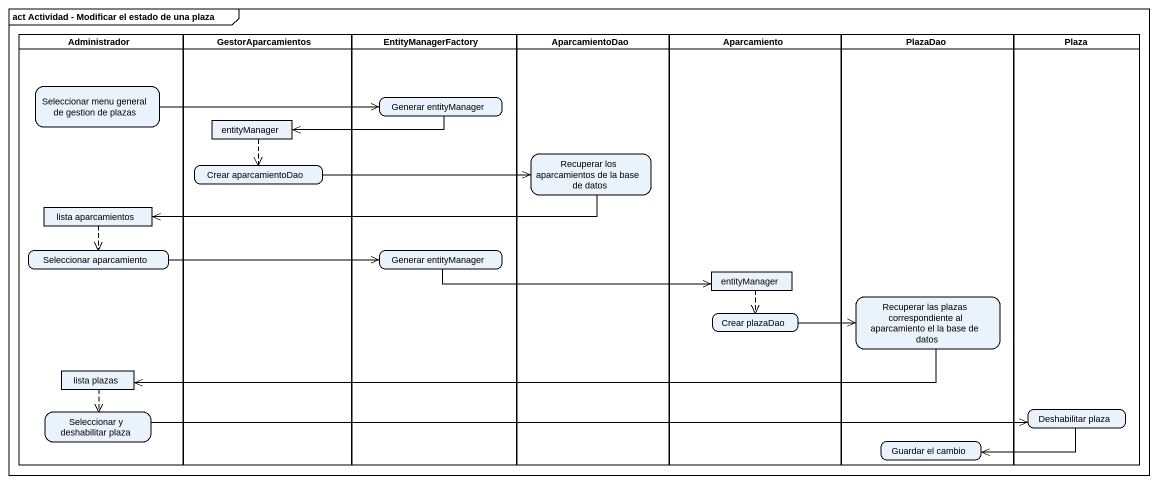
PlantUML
@startuml
mainframe act Actividad - Modificar el estado de una plaza
hide empty description
state Administrador <<partition>> {
  state "Seleccionar menu general de gestion de plazas" as Seleccionar_menu_general_de
  state "lista aparcamientos" as lista_aparcamientos <<object>>
  state "Seleccionar aparcamiento" as Seleccionar_aparcamiento
  state "lista plazas" as lista_plazas <<object>>
  state "Seleccionar y deshabilitar plaza" as Seleccionar_y_deshabilitar
}
state GestorAparcamientos <<partition>> {
  state entityManager <<object>>
  state "Crear aparcamientoDao" as Crear_aparcamientoDao
}
state EntityManagerFactory <<partition>> {
  state "Generar entityManager" as Generar_entityManager
  state "Generar entityManager" as Generar_entityManager_2
}
state AparcamientoDao <<partition>> {
  state "Recuperar los aparcamientos de la base de datos" as Recuperar_los_aparcamientos
}
state Aparcamiento <<partition>> {
  state "entityManager" as entityManager_2 <<object>>
  state "Crear plazaDao" as Crear_plazaDao
}
state PlazaDao <<partition>> {
  state "Recuperar las plazas correspondiente al aparcamiento el la base de datos" as Recuperar_las_plazas
  state "Guardar el cambio" as Guardar_el_cambio
}
state Plaza <<partition>> {
  state "Deshabilitar plaza" as Deshabilitar_plaza
}
Seleccionar_menu_general_de -right-> Generar_entityManager
entityManager -[dashed]-> Crear_aparcamientoDao
Generar_entityManager -left-> entityManager
Crear_aparcamientoDao -right-> Recuperar_los_aparcamientos
Recuperar_los_aparcamientos -left-> lista_aparcamientos
lista_aparcamientos -[dashed]-> Seleccionar_aparcamiento
Seleccionar_aparcamiento -right-> Generar_entityManager_2
Generar_entityManager_2 -right-> entityManager_2
entityManager_2 -[dashed]-> Crear_plazaDao
Crear_plazaDao -right-> Recuperar_las_plazas
Recuperar_las_plazas -left-> lista_plazas
lista_plazas -[dashed]-> Seleccionar_y_deshabilitar
Seleccionar_y_deshabilitar -right-> Deshabilitar_plaza
Deshabilitar_plaza -left-> Guardar_el_cambio
@enduml
